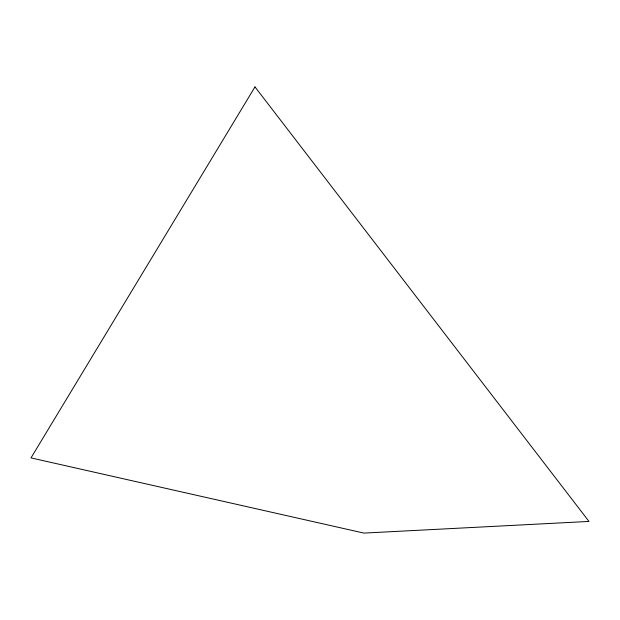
<?xml version="1.0" encoding="UTF-8"?>
<svg xmlns="http://www.w3.org/2000/svg" width="620" height="620" viewBox="0 0 620 620"><rect width="100%" height="100%" fill="white"/><g stroke="black" fill="none" stroke-linecap="round" stroke-linejoin="round"><path stroke-width="0.93" d="M254.983 86.909L31 457.901L363.917 533.091L589 521.428L254.983 86.909"/></g></svg>
